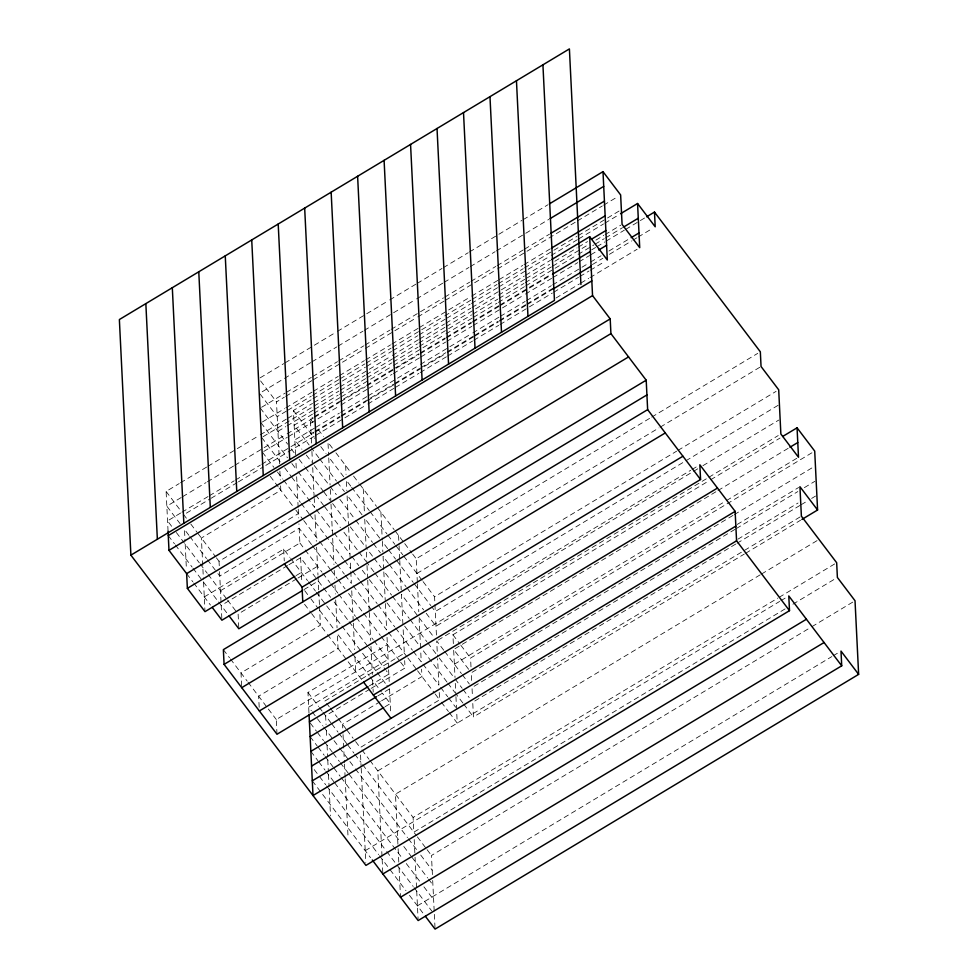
<?xml version="1.0" encoding="UTF-8"?>
<svg xmlns="http://www.w3.org/2000/svg" width="978" height="978" viewBox="0 0 978 978"><rect width="100%" height="100%" fill="white"/><g stroke="black" fill="none" stroke-linecap="round" stroke-linejoin="round"><path stroke-width="0.73" stroke-dasharray="4.89 3.67" d="M260.16 377.826L283.718 363.669M285.026 362.875L336.053 332.19M337.361 331.408L388.388 300.711M389.709 299.928L415.87 284.182M417.178 283.4L442.044 268.449M443.352 267.654L468.217 252.703M469.526 251.921L521.861 220.441M523.169 219.659L548.035 204.708M262.19 391.775L283.119 379.183M284.427 378.388L310.601 362.655M311.909 361.86L336.774 346.909M338.082 346.126L362.948 331.175M364.256 330.393L415.283 299.696M416.591 298.913L442.765 283.168M444.073 282.385L468.939 267.434M470.247 266.639L495.1 251.688M496.408 250.906L548.756 219.427M261.603 407.276L285.148 393.119M286.456 392.325L311.322 377.374M312.63 376.591L337.496 361.64M338.804 360.858L363.669 345.894M364.977 345.112L389.831 330.161M391.139 329.378L443.486 297.899M444.794 297.104L469.66 282.153M470.968 281.371L495.822 266.419M497.13 265.637L523.303 249.891M524.611 249.109L549.477 234.158M279.512 463.755L276.493 401.909L284.341 397.178M285.649 396.396L311.823 380.662M313.131 379.867L364.158 349.183M365.466 348.388L416.506 317.703M417.814 316.921L443.988 301.175M445.296 300.393L496.323 269.696M497.631 268.913L576.14 221.7M577.448 220.906L602.314 205.955M603.622 205.172L618.023 196.517M262.324 422.007L284.561 408.633M285.869 407.838L312.043 392.105M313.351 391.31L338.217 376.359M339.525 375.576L364.378 360.625M365.686 359.843L390.552 344.892M391.86 344.097L418.034 328.363M419.342 327.569L470.369 296.884M471.677 296.089L497.851 280.356M499.159 279.574L522.717 265.405M524.025 264.622L550.198 248.877M286.371 411.127L277.214 416.628L259.573 393.339M287.679 410.332L311.236 396.176M312.544 395.381L338.718 379.647M340.026 378.853L364.88 363.902M366.188 363.119L391.053 348.168M392.361 347.373L443.401 316.689M444.709 315.906L470.87 300.16M472.178 299.378L497.044 284.427M498.352 283.632L523.218 268.681M524.526 267.899L576.861 236.419M578.169 235.637L620.052 210.453M295.576 454.648L293.412 410.467L311.737 399.452M313.046 398.669L365.381 367.19M366.689 366.395L391.555 351.444M392.863 350.662L417.728 335.711M419.036 334.916L445.21 319.183M446.518 318.4L470.063 304.231M471.372 303.449L497.545 287.703M498.853 286.921L549.88 256.224M551.201 255.441L577.362 239.696M578.67 238.913L603.536 223.962M604.844 223.18L619.233 214.524M168.057 531.201L166.113 491.445L179.182 483.584M180.49 482.79L206.639 467.068M207.947 466.286L258.925 435.626M260.234 434.831L286.383 419.11M287.691 418.327L312.532 403.388M313.828 402.606L338.669 387.667M339.977 386.872L390.968 356.212M392.276 355.43L418.413 339.708M419.721 338.926L444.562 323.987M445.87 323.192L470.711 308.253M472.019 307.471L524.306 276.028M525.614 275.234L550.455 260.295M263.033 436.726L312.764 406.824M314.072 406.041L338.938 391.09M340.246 390.308L365.1 375.344M366.408 374.562L392.581 358.828M393.889 358.034L417.447 343.877M418.755 343.082L444.929 327.349M446.237 326.554L497.264 295.869M498.572 295.087L524.746 279.341M526.054 278.559L549.612 264.39M554.844 261.248L577.081 247.862M578.389 247.079L587.558 241.566M277.935 431.359L285.784 426.628M287.092 425.846L313.266 410.112M314.574 409.317L338.131 395.161M339.439 394.366L365.601 378.633M366.909 377.838L391.775 362.887M393.083 362.104L417.948 347.153M419.256 346.371L471.592 314.892M472.9 314.097L497.765 299.146M499.073 298.363L523.939 283.412M525.247 282.618L551.421 266.884M552.729 266.102L588.059 244.855M595.908 240.123L603.756 235.405M605.064 234.622L620.761 225.172M312.459 414.171L294.133 425.198L309.134 444.99M313.767 413.388L339.928 397.655M341.236 396.86L392.276 366.175M393.584 365.381L444.611 334.696M445.919 333.901L472.093 318.168M473.401 317.385L496.958 303.217M498.267 302.434L524.44 286.688M525.748 285.906L576.775 255.209M578.084 254.427L593.793 244.977M595.101 244.194L604.257 238.681M605.565 237.898L622.57 227.666M318.84 457.79L311.774 448.474L310.344 419.024L312.96 417.459M314.268 416.665L365.295 385.98M366.603 385.185L392.777 369.452M394.085 368.669L418.951 353.718M420.259 352.924L445.112 337.972M446.42 337.19L471.286 322.239M472.594 321.444L498.768 305.711M500.076 304.928L551.103 274.231M591.666 249.842L595.602 247.471M596.91 246.688L604.759 241.969M606.067 241.175L624.38 230.16M625.688 229.378L645.321 217.568M181.211 497.521L166.835 506.164L180.062 523.633M182.519 496.738L206.052 482.582M207.36 481.799L233.497 466.066M234.806 465.284L285.796 434.623M287.104 433.841L313.241 418.119M314.549 417.325L339.39 402.386M340.699 401.603L365.54 386.665M366.848 385.882L419.134 354.427M420.442 353.645L445.283 338.706M446.591 337.923L471.433 322.984M472.741 322.202L498.878 306.469M500.186 305.686L551.176 275.026M263.754 451.457L287.312 437.288M288.62 436.506L339.659 405.809M340.967 405.026L367.129 389.293M368.437 388.498L391.995 374.342M393.303 373.547L419.476 357.814M420.784 357.019L445.65 342.068M446.958 341.285L471.812 326.334M473.12 325.54L524.159 294.855M525.467 294.072L551.641 278.327M552.949 277.544L577.802 262.593M579.11 261.798L589.587 255.502M590.895 254.72L597.436 250.784M314.488 428.119L294.855 439.917L301.909 449.232M315.796 427.325L339.342 413.156M340.65 412.374L366.823 396.64M368.131 395.846L419.171 365.161M420.479 364.366L471.506 333.681M472.814 332.899L498.988 317.153M500.296 316.371L525.162 301.42M526.47 300.625L551.323 285.674M552.631 284.891L589.269 262.85M590.578 262.067L601.054 255.771M608.903 251.053L629.844 238.461M311.053 433.755L313.669 432.178M314.989 431.396L339.843 416.445M341.151 415.65L393.498 384.183M394.806 383.388L419.66 368.437M420.98 367.655L445.834 352.703M447.142 351.909L473.315 336.175M474.623 335.393L498.181 321.224M499.489 320.429L525.651 304.696M526.971 303.913L553.132 288.168M592.387 264.561L602.864 258.265M609.404 254.329L631.641 240.955M632.962 240.172L636.886 237.801M638.194 237.018L652.583 228.363M180.624 513.034L167.556 520.895L171.957 526.714M181.932 512.24L208.082 496.518M209.39 495.736L234.219 480.797M235.527 480.015L260.368 465.076M261.676 464.281L313.962 432.838M315.271 432.056L340.112 417.117M341.42 416.322L366.261 401.396M367.569 400.601L393.706 384.88M395.014 384.097L446.005 353.437M447.313 352.642L473.45 336.921M474.758 336.139L498.291 321.982M499.599 321.2L525.748 305.478M527.056 304.684L553.193 288.962M186.358 513.169L209.793 499.073M211.089 498.291L237.128 482.631M238.436 481.848L263.168 466.971M265.784 465.394L286.725 452.802M288.033 452.019L314.207 436.274M315.515 435.491L366.542 404.794M367.85 404.012L394.024 388.278M395.332 387.484L418.89 373.327M420.198 372.532L446.359 356.799M447.667 356.004L472.533 341.053M473.841 340.271L498.707 325.319M500.015 324.537L552.35 293.058M553.658 292.263L578.524 277.312M579.832 276.529L588.988 271.016M590.296 270.234L604.697 261.578M555.969 298.046L579.526 283.877M580.834 283.094L588.683 278.363M589.991 277.581L637.106 249.256M219.255 565.724L219.035 561.299L298.461 513.548M204.28 596.922L283.693 549.159L289.867 557.301M220.478 590.749L299.891 542.998L298.962 523.853M287.593 565.553L221.199 605.48L221.847 618.732M288.901 564.758L300.613 557.717L315.613 577.509M296.126 575.577L301.334 572.448M296.713 578.805L238.119 614.037L238.766 627.289M298.009 578.022L317.544 566.274M303.938 589.612L318.266 581.005L322.667 586.824M417.349 582.313L416.2 558.756L650.419 417.887M651.727 417.105L757.718 353.364M416.909 573.475L658.989 427.887M660.297 427.105L759.747 367.3M436.432 635.052L434.562 596.763L676.629 451.176M677.95 450.393L776.08 391.371M778.109 405.308L435.283 611.494L431.75 606.837M308.987 713.084L307.972 692.461L387.386 644.698M277.006 734.246L276.285 719.515L690.688 470.296M691.996 469.513L698.536 465.577M697.705 468.829L435.992 626.213L424.525 611.079M702.938 465.675L778.83 420.039M324.892 701.03L404.317 653.267L403.022 626.764M438.022 640.15L707.583 478.046M708.891 477.252L778.243 435.552M453.352 643.61L452.924 634.783L709.392 480.54M710.7 479.746L780.053 438.046M369.305 685.896L388.828 674.148L386.188 670.663M369.88 689.135L325.613 715.749L326.053 724.588M371.188 688.353L405.039 667.986L404.672 660.627M454.953 648.72L716.654 491.323M717.962 490.54L788.623 448.046M377.838 695.92L389.55 688.879L386.909 685.382M380.295 701.605L342.544 724.319L342.972 733.145M381.591 700.823L421.958 676.556L421.591 669.184M454.367 664.233L725.224 501.335M726.532 500.54L797.192 458.046M385.063 706.739L390.271 703.598L382.337 693.121M470.993 666.898L470.565 658.06L725.725 504.611M727.033 503.829L813.403 451.885M732.987 515.406L471.286 672.791L471.714 681.629M734.295 514.611L814.112 466.604M439.244 692.473L439.599 699.845L360.185 747.595L354.012 739.454M737.131 524.489L798.635 487.496M735.016 529.342L472.007 687.51L472.435 696.348M736.324 528.548L797.828 491.567M804.368 487.631L814.833 481.335M737.852 539.208L798.048 503.01M735.737 544.061L472.729 702.241L473.45 716.96L744.307 554.061M737.045 543.279L799.857 505.504M801.165 504.721L806.398 501.567M811.63 498.425L815.554 496.054M800.077 516.946L377.826 770.884L382.007 856.288M745.615 553.279L800.579 520.223M760.199 574.832L395.467 794.173L398.058 847.18M761.507 574.037L817.718 540.235M785.102 608.903L413.828 832.192L413.107 817.461L777.84 598.108M779.148 597.326L835.359 563.524M365.222 850.677L779.637 601.446M780.933 600.663L787.473 596.739M792.938 604.196L836.08 578.242M432.41 874.613L431.469 855.481L810.591 627.473M811.887 626.69L853.721 601.531M417.435 905.811L831.838 656.593M833.146 655.798L838.378 652.656M310.344 419.024L312.984 422.52M318.278 429.513L323.571 436.494M332.386 448.144L327.985 442.313L328.632 455.565M335.919 452.802L350.038 471.42M353.559 476.078L358.853 483.071M359.733 484.232L376.493 506.359M377.386 507.521L394.146 529.648M395.026 530.809L403.841 542.448M404.721 543.621L411.787 552.937M412.667 554.098L416.2 558.756M293.412 410.467L314.586 438.413M320.76 446.567L326.053 453.547M343.694 476.836L328.706 457.044L330.075 485.015M350.76 486.152L346.346 480.332L346.848 490.638M351.64 487.313L369.281 510.602M370.161 511.763L386.921 533.89M387.801 535.052L394.867 544.367M395.748 545.528L402.802 554.844M403.682 556.017L422.203 580.467M423.095 581.629L434.562 596.763M260.613 380.943L276.493 401.909M319.72 458.963L336.481 481.078M337.361 482.252L344.415 491.567M362.056 514.844L347.068 495.051L348.51 524.501M379.709 538.132L364.708 518.34L366.151 547.79L373.205 557.105M387.643 548.609L382.349 541.629L382.85 551.934M388.523 549.783L395.577 559.098M396.469 560.26L413.229 582.387M414.11 583.548L430.87 605.663M452.924 634.783L459.978 644.086M460.858 645.26L470.565 658.06M306.322 455.051L311.615 462.044M314.268 465.528L329.256 485.332M330.136 486.494L336.322 494.648M339.843 499.306L354.843 519.098M355.723 520.259L372.484 542.387M373.364 543.548L380.418 552.863M388.364 563.34L383.07 556.348L383.718 569.612M389.244 564.502L406.004 586.629M406.885 587.79L423.645 609.917M468.633 669.294L453.645 649.502L455.014 677.485M260.295 408.07L287.642 444.159M291.163 448.816L294.696 453.474M299.109 459.305L304.402 466.286M305.283 467.447L322.923 490.736M323.804 491.897L329.977 500.051M332.63 503.548L347.618 523.34M350.271 526.836L365.271 546.629M374.085 558.267L381.139 567.582M398.792 590.871L383.792 571.079L385.234 600.529M417.313 615.321L401.432 594.367L402.875 623.817M419.073 617.656L434.073 637.448M443.78 650.26L436.714 640.945L437.435 655.663M444.66 651.421L461.42 673.536M462.301 674.71L469.354 684.025M261.016 422.789L287.471 457.728M291.884 463.548L296.297 469.367L295.869 460.528M298.058 471.702L313.938 492.655M315.698 494.978L323.645 505.467M324.525 506.628L340.405 527.582M343.926 532.24L358.046 550.871M358.926 552.032L365.98 561.348M373.926 571.837L366.872 562.521L366.285 550.736M374.806 572.998L391.567 595.113M392.447 596.287L409.207 618.402M410.088 619.575L426.848 641.69M427.741 642.852L436.555 654.502M439.208 657.998L454.195 677.791M455.076 678.952L462.142 688.267M463.022 689.429L469.195 697.583M261.725 437.521L281.138 463.132M284.671 467.79L290.845 475.944M291.725 477.105L314.659 507.374L314.231 498.548M316.42 509.709L332.3 530.663M334.06 532.998L349.941 553.951M351.713 556.286L358.767 565.602M362.3 570.26L366.701 576.079M369.354 579.575L384.354 599.367M386.995 602.851L401.995 622.656M404.635 626.14L419.635 645.945M446.983 682.033L420.516 647.106L419.146 619.123M447.863 683.194L454.917 692.51M462.863 702.986L455.797 693.683L455.222 681.898M463.743 704.16L473.45 716.96M262.446 452.239L273.913 467.374M277.446 472.032L282.74 479.024M283.62 480.186L300.38 502.313M301.261 503.474L309.207 513.951M310.087 515.113L343.608 559.367M344.488 560.528L350.662 568.683M352.435 571.005L359.488 580.321M360.369 581.482L377.129 603.609M378.009 604.771L394.77 626.898M395.65 628.059L412.41 650.187M413.303 651.348L421.237 661.825L420.662 650.052M422.997 664.16L438.877 685.113L437.582 658.61M440.638 687.448L447.704 696.764M448.584 697.925L455.638 707.241M270.234 476.286L278.168 486.763M279.048 487.924L294.928 508.89M295.808 510.051L302.862 519.367M303.755 520.528L318.742 540.321M319.623 541.482L336.383 563.609M337.276 564.771L344.329 574.086M345.21 575.26L351.383 583.401L350.307 561.311M353.144 585.736L386.665 629.979L385.369 603.475M388.437 632.301L406.958 656.764M407.838 657.925L416.665 669.563M417.545 670.737L434.305 692.852M435.186 694.013L439.599 699.845M441.359 702.167L448.425 711.483M449.305 712.644L457.239 723.133L456.665 711.348M311.53 544.563L299.182 528.267L219.757 576.03L216.236 571.372M312.41 545.736L330.051 569.025M330.931 570.186L337.104 578.34M337.997 579.502L345.051 588.817M348.571 593.475L362.691 612.106M363.571 613.267L380.332 635.394M381.212 636.556L399.745 661.006M400.625 662.167L405.039 667.986M299.891 542.998L304.305 548.817M305.185 549.978L321.945 572.106M322.838 573.267L329.892 582.582M330.772 583.744L337.826 593.059M338.706 594.221L355.466 616.348M356.359 617.509L373.119 639.636M373.999 640.798L388.107 659.429L308.693 707.192L311.334 710.688M323.547 587.986L330.613 597.301M334.134 601.959L348.254 620.59M349.134 621.751L367.655 646.213M368.547 647.375L385.308 669.49M290.747 558.475L307.508 580.59M308.4 581.763L315.454 591.067M316.334 592.24L341.029 624.844M341.921 626.006L376.322 671.409M377.202 672.583L386.017 684.221M304.708 590.663L310.002 597.644M310.882 598.805L317.936 608.12M319.696 610.455L333.816 629.086M351.457 652.375L337.349 633.744L338.058 648.463L258.644 696.226L259.366 710.957M352.337 653.536L369.097 675.664M369.977 676.825L381.444 691.959M304.537 604.221L310.723 612.375M311.603 613.536L326.591 633.328M327.483 634.49L361.884 679.906M166.113 491.445L181.101 511.237M183.754 514.734L186.395 518.218M190.808 524.049L196.981 532.191M197.862 533.365L215.515 556.641M216.395 557.815L219.035 561.299M326.664 703.353L329.305 706.85M330.185 708.011L337.251 717.326M338.131 718.488L346.065 728.977M346.945 730.138L353.119 738.292M361.946 749.93L368.999 759.246M369.88 760.407L413.107 817.461M188.888 535.272L184.475 529.453L185.05 541.237M189.769 536.445L206.529 558.56M207.409 559.734L215.343 570.211M307.972 692.461L318.559 706.434M319.439 707.607L322.092 711.092M322.972 712.253L330.906 722.742M331.786 723.903L337.96 732.057M338.853 733.219L346.787 743.696M347.667 744.857L353.84 753.011M354.721 754.172L360.906 762.327M362.667 764.649L416.481 835.677M417.361 836.85L426.176 848.488M427.068 849.65L431.469 855.481M176.37 532.533L199.304 562.815M200.184 563.976L207.25 573.291M208.131 574.453L226.651 598.903M227.532 600.064L236.358 611.715M312.226 711.85L322.813 725.823M323.694 726.984L338.681 746.776M339.574 747.938L354.562 767.742M355.442 768.904L407.496 837.596M408.376 838.757L417.203 850.408M420.723 855.065L432.19 870.2M168.277 535.614L174.451 543.768M175.331 544.929L192.091 567.057M192.972 568.218L217.666 600.822M218.559 601.983L227.373 613.634M310.295 723.084L316.469 731.226M317.349 732.4L323.522 740.542M324.415 741.703L332.349 752.192M333.229 753.353L339.403 761.507M340.283 762.669L348.229 773.146M349.109 774.307L400.271 841.838M403.804 846.496L410.858 855.811M411.738 856.985L427.618 877.938M428.498 879.1L432.912 884.931M186.639 573.634L192.813 581.776M193.693 582.949L210.453 605.064M310.136 736.642L317.19 745.957M318.07 747.119L324.244 755.273M325.136 756.434L333.07 766.911M333.95 768.072L340.124 776.226M341.004 777.388L402.753 858.892M406.286 863.55L420.406 882.18M423.926 886.838L433.633 899.65M310.857 751.361L317.911 760.676M318.791 761.85L324.965 769.992M325.845 771.153L333.791 781.642M334.672 782.803L385.833 850.334M386.713 851.496L413.181 886.435M414.061 887.596L431.701 910.885M223.363 649.649L229.537 657.803M230.417 658.964L247.177 681.091M248.057 682.253L267.471 707.876M268.351 709.038L276.285 719.515M314.219 769.588L318.632 775.407M319.513 776.569L325.686 784.723M326.566 785.884L378.62 854.576M379.501 855.75L389.207 868.55M390.088 869.723L405.968 890.677M409.489 895.335L423.608 913.965M312.3 780.811L370.515 857.657M455.944 696.617L456.518 708.402M432.692 880.506L434.208 911.435M434.354 914.381L435.002 927.633M417.423 583.78L418.792 611.763M414.195 839.552L414.978 855.75M415.051 857.217L416.567 888.146M416.714 891.092L418.083 919.063M398.547 535.467L398.987 544.306M399.061 545.773L399.709 559.025M399.782 560.504L401.212 589.954M398.132 848.659L398.926 864.858M399.073 867.804L400.503 897.254M380.907 512.179L382.276 540.162M387.031 637.338L388.547 668.267M388.621 669.734L389.195 681.519M389.55 688.879L390.772 713.916M382.141 859.234L382.863 873.965M363.266 488.89L364.488 513.927M367.007 565.467L367.581 577.24M367.728 580.186L369.244 611.103M369.317 612.583L370.686 640.553M370.968 646.446L372.337 674.429M372.63 680.321L373.205 692.094M360.54 754.967L361.114 766.74M361.188 768.219L365.796 862.462M345.625 465.601L346.053 474.44M348.645 527.448L350.234 559.844M351.75 590.761L353.254 621.69M353.327 623.157L354.623 649.661M354.99 657.033L355.711 671.752M343.046 734.625L344.415 762.595M344.488 764.075L345.136 777.327M345.197 778.794L348.082 837.694M330.283 489.44L330.857 501.213M331.004 504.159L333.963 564.538M334.244 570.418L334.684 579.257M334.965 585.15L335.393 593.988M335.686 599.869L337.055 627.852M326.334 730.48L326.701 737.84M327.055 745.199L327.63 756.984M327.777 759.93L328.351 771.703M328.498 774.649L329.073 786.434M329.219 789.38L330.515 815.884M311.921 451.42L312.495 463.205M312.716 467.618L314.158 497.068M315.014 514.746L316.31 541.25M316.603 547.142L317.972 575.113M318.046 576.592L318.694 589.844M318.767 591.311L319.415 604.563M319.488 606.042L320.417 625.174L241.004 672.937L241.725 687.668M296.652 476.726L298.168 507.655M298.241 509.122L298.669 517.961M300.613 557.717L301.774 581.274M279.879 471.115L280.307 479.954M280.6 485.834L280.808 490.259L201.395 538.022L203.412 579.245M283.693 549.159L284.268 560.932M219.549 571.617L221.052 602.534M203.558 582.191L204.928 610.174M185.197 544.184L186.419 569.208"/><path stroke-width="1.47" d="M549.343 203.913L602.998 171.651L620.639 194.94L622.081 224.39L639.722 247.678L637.558 203.497L620.541 213.73M550.064 218.644L603.707 186.382M550.785 233.363L604.428 201.101M551.506 248.094L605.15 215.832M551.763 259.512L589.673 236.713L607.314 260.001L602.998 171.651M591.482 239.207L605.871 230.551M623.878 226.884L638.279 218.228M646.629 216.786L654.478 212.067L760.334 351.787L761.055 366.505L778.696 389.794L780.86 433.975L798.5 457.264L797.058 427.814L782.669 436.469M552.484 274.243L590.394 251.444M598.744 250.001L606.592 245.282M631.152 237.678L639.001 232.947M553.193 288.962L591.115 266.163M372.276 859.992L418.156 920.542L841.716 665.81L788.781 595.944L789.503 610.675L365.943 865.396L130.893 555.149L554.453 300.417L542.924 64.817M168.277 535.614L591.837 280.894M628.561 356.909L205.001 611.641L187.36 588.353L186.639 573.634L168.986 550.345L592.546 295.613L589.673 236.713M186.639 573.634L610.199 318.901L592.546 295.613M187.36 588.353L610.92 333.632L610.199 318.901M294.83 576.36L221.92 620.199L212.214 607.399M302.777 601.898L302.055 587.167L646.201 380.197L610.92 333.632M302.642 590.406L238.84 628.768L229.133 615.957M646.923 394.929L223.363 649.649L224.084 664.38L277.006 734.246L700.566 479.513L699.845 464.782L735.138 511.36L736.568 540.81L789.503 610.675M224.084 664.38L647.644 409.648L646.201 380.197M241.725 687.668L665.284 432.936M259.366 710.957L682.925 456.225M309.415 721.911L367.997 686.678M373.351 695.04L717.485 488.071M789.931 447.252L797.779 442.533M310.136 736.642L376.53 696.703M310.857 751.361L383.767 707.522M311.579 766.092L735.138 511.36M312.3 780.811L735.859 526.091M736.568 540.81L313.009 795.542L309.048 714.551M801.887 519.44L817.584 510.003L814.711 451.102L797.058 427.814M382.863 873.965L806.422 619.233M400.503 897.254L824.063 642.522M817.584 510.003L799.943 486.714L801.385 516.164L836.667 562.729L837.388 577.46L855.029 600.749L858.635 674.368L435.076 929.1L425.369 916.288M637.558 203.497L655.199 226.786L654.478 212.067M858.635 674.368L840.994 651.079L841.716 665.81M647.644 409.648L700.566 479.513M284.415 563.878L302.055 587.167M363.645 682.228L390.992 718.329M580.92 284.5L569.404 48.9L119.365 319.549L130.893 555.149M516.457 80.746L527.973 316.346M489.978 96.663L501.506 332.263M463.511 112.58L475.027 348.18M437.032 128.497L448.56 364.097M410.564 144.426L422.093 380.026M384.097 160.343L395.613 395.943M357.618 176.26L369.146 411.86M331.151 192.189L342.667 427.789M304.671 208.106L316.2 443.706M278.204 224.023L289.72 459.623M251.725 239.94L263.253 475.54M225.258 255.869L236.774 491.469M198.778 271.786L210.307 507.386M172.311 287.703L183.84 523.303M168.057 531.201L168.986 550.345M145.844 303.632L157.36 539.233"/></g></svg>
